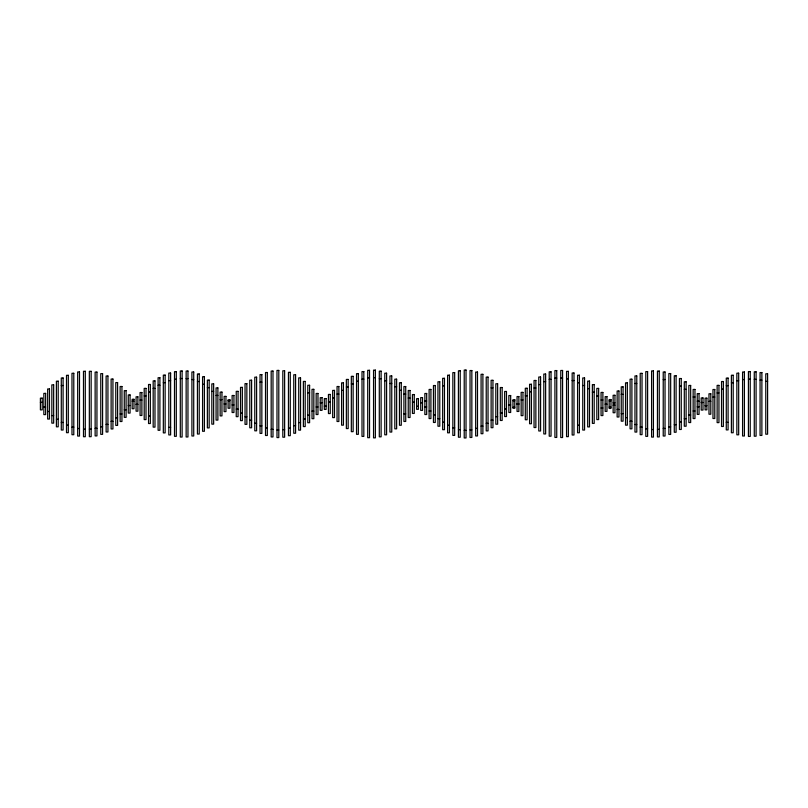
<?xml version="1.0" encoding="UTF-8"?>
<svg xmlns="http://www.w3.org/2000/svg" width="808" height="808" viewBox="0 0 808 808"><rect width="100%" height="100%" fill="white"/><g stroke="black" fill="none" stroke-linecap="round" stroke-linejoin="round"><path stroke-width="1.21" d="M373.549 377.679L375.366 377.679M367.711 377.871L369.529 377.871M554.924 378.124L556.742 378.124M560.772 378.023L562.58 378.023M180.295 378.518L182.113 378.518M186.143 378.588L187.961 378.588M379.295 378.72L381.113 378.72M566.549 378.901L568.367 378.901M748.42 379.134L750.238 379.134M174.498 379.235L176.306 379.235M362.004 379.154L363.822 379.154M549.218 379.366L551.036 379.366M754.268 379.356L756.086 379.356M191.91 379.558L193.728 379.558M663.227 379.548L665.035 379.548M742.582 379.558L744.4 379.558M760.065 380.124L761.883 380.124M168.811 380.629L170.629 380.629M572.165 380.548L573.983 380.548M384.78 380.75L386.598 380.75M736.856 380.74L738.674 380.74M356.54 381.224L358.348 381.224M765.782 381.366L767.6 381.366M197.425 381.517L199.233 381.517M543.814 381.608L545.632 381.608M260.035 382.144L261.853 382.144M163.327 382.659L165.135 382.659M577.568 382.78L579.386 382.78M731.391 382.8L733.199 382.8M389.951 383.497L391.759 383.497M634.967 383.487L636.785 383.487M351.329 383.891L353.136 383.891M202.576 384.285L204.384 384.285M538.774 384.568L540.582 384.568M158.095 385.275L159.903 385.275M61.287 385.527L63.095 385.527M582.75 385.507L584.568 385.507M726.281 385.648L728.089 385.648M442.653 385.85L444.471 385.85M679.447 386.072L681.255 386.072M394.829 386.729L396.637 386.729M346.359 386.981L348.167 386.981M207.363 387.648L209.171 387.648M491.123 387.85L492.941 387.85M534.048 388.022L535.866 388.022M153.167 388.426L154.984 388.426M587.689 388.648L589.497 388.648M721.544 389.092L723.362 389.092M684.295 389.335L686.113 389.335M341.602 390.395L343.42 390.395M399.465 390.304L401.273 390.304M211.837 391.415L213.645 391.415M529.583 391.809L531.401 391.809M148.551 392.021L150.359 392.021M592.375 392.163L594.183 392.163M307.787 392.829L309.595 392.829M717.13 392.93L718.948 392.93M337.047 394.062L338.865 394.062M403.919 394.102L405.727 394.102M621.251 394.385L623.069 394.385M216.069 395.455L217.887 395.455M525.301 395.799L527.119 395.799M144.198 395.94L146.016 395.94M596.819 395.96L598.637 395.96M693.143 396.991L694.961 396.991M712.969 397.051L714.787 397.051M332.664 397.95L334.482 397.95M408.232 398.051L410.04 398.051M220.14 399.657L221.958 399.657M521.15 399.92L522.958 399.92M601.061 399.99L602.879 399.99M140.067 400.081L141.885 400.081M228.098 400.687L229.916 400.687M512.969 400.748L514.787 400.748M424.867 401.031L426.685 401.031M609.161 400.889L610.979 400.889M132.169 401.172L133.987 401.172M697.233 401.182L699.041 401.182M708.98 401.334L710.798 401.334M328.442 401.99L330.25 401.99M412.434 402.121L414.251 402.121M40.4 402.323L42.218 402.323M701.192 402.505L703 402.505M320.231 402.788L322.049 402.788M420.705 402.849L422.523 402.849M613.141 402.818L614.949 402.818M224.129 403.95L225.947 403.95M517.049 403.899L518.867 403.899M517.049 404.101L518.867 404.101M605.162 404.172L606.97 404.172M136.077 404.374L137.895 404.374M232.118 404.949L233.936 404.949M508.858 404.909L510.676 404.909M613.141 405.182L614.949 405.182M128.26 405.525L130.068 405.525M705.081 405.697L706.899 405.697M324.311 406.141L326.119 406.141M416.585 406.252L418.392 406.252M697.233 406.818L699.041 406.818M43.844 407.06L45.652 407.06M316.15 406.979L317.968 406.979M424.867 406.969L426.685 406.969M512.969 407.252L514.787 407.252M609.161 407.111L610.979 407.111M601.061 408.01L602.879 408.01M236.239 409.101L238.057 409.101M504.657 408.979L506.475 408.979M617.14 409.454L618.958 409.454M124.27 409.808L126.088 409.808M312.019 411.131L313.827 411.131M429.109 411.009L430.916 411.009M693.143 411.009L694.961 411.009M47.662 411.494L49.47 411.494M500.324 412.918L502.142 412.918M240.531 413.08L242.349 413.08M621.251 413.615L623.069 413.615M120.139 413.949L121.947 413.949M403.919 413.898L405.727 413.898M433.452 414.918L435.27 414.918M688.85 414.989L690.668 414.989M307.787 415.171L309.595 415.171M51.843 415.575L53.661 415.575M148.551 415.979L150.359 415.979M495.819 416.655L497.637 416.655M245.036 416.817L246.854 416.817M625.543 417.605L627.351 417.605M115.776 417.857L117.594 417.857M437.956 418.665L439.774 418.665M684.295 418.665L686.113 418.665M303.374 419.019L305.192 419.019M56.398 419.261L58.206 419.261M491.123 420.15L492.941 420.15M249.793 420.231L251.601 420.231M111.12 421.392L112.938 421.392M630.089 421.281L631.906 421.281M679.447 421.928L681.255 421.928M442.653 422.15L444.471 422.15M726.281 422.352L728.089 422.352M61.287 422.473L63.095 422.473M298.728 422.574L300.546 422.574M254.793 423.261L256.611 423.261M486.224 423.341L488.032 423.341M106.121 424.432L107.939 424.432M634.967 424.513L636.785 424.513M674.286 424.695L676.094 424.695M66.498 425.129L68.306 425.129M447.612 425.261L449.42 425.261M577.568 425.22L579.386 425.22M293.769 425.675L295.587 425.675M260.035 425.856L261.853 425.856M481.083 426.129L482.891 426.129M100.768 426.796L102.586 426.796M668.862 426.876L670.67 426.876M640.209 427.099L642.027 427.099M71.983 427.159L73.791 427.159M168.811 427.371L170.629 427.371M265.509 427.937L267.317 427.937M452.854 427.846L454.672 427.846M288.456 428.129L290.274 428.129M95.132 428.351L96.95 428.351M475.68 428.392L477.498 428.392M663.227 428.452L665.035 428.452M77.669 428.513L79.487 428.513M645.804 428.816L647.612 428.816M89.335 429.129L91.153 429.129M83.487 429.169L85.294 429.169M271.175 429.391L272.983 429.391M657.449 429.371L659.257 429.371M651.601 429.533L653.42 429.533M282.82 429.654L284.628 429.654M458.419 429.654L460.227 429.654M470.034 429.896L471.852 429.896M276.982 430.028L278.8 430.028M464.216 430.401L466.024 430.401M466.024 370.044L464.216 370.044L464.216 437.956L466.024 437.956L466.024 370.044M375.366 370.125L373.549 370.125L373.549 437.875L375.366 437.875L375.366 370.125M369.529 370.316L367.711 370.316L367.711 437.684L369.529 437.684L369.529 370.316M278.8 370.418L276.982 370.418L276.982 437.582L278.8 437.582L278.8 370.418M471.852 370.539L470.034 370.539L470.034 437.461L471.852 437.461L471.852 370.539M562.58 370.468L560.772 370.468L560.772 437.532L562.58 437.532L562.58 370.468M556.742 370.569L554.924 370.569L554.924 437.431L556.742 437.431L556.742 370.569M284.628 370.791L282.82 370.791L282.82 437.209L284.628 437.209L284.628 370.791M460.227 370.781L458.419 370.781L458.419 437.219L460.227 437.219L460.227 370.781M182.113 370.963L180.295 370.963L180.295 437.037L182.113 437.037L182.113 370.963M187.961 371.024L186.143 371.024L186.143 436.976L187.961 436.976L187.961 371.024M272.983 371.054L271.175 371.054L271.175 436.946L272.983 436.946L272.983 371.054M653.42 370.912L651.601 370.912L651.601 437.088L653.42 437.088L653.42 370.912M381.113 371.165L379.295 371.165L379.295 436.835L381.113 436.835L381.113 371.165M659.257 371.074L657.449 371.074L657.449 436.926L659.257 436.926L659.257 371.074M85.294 371.276L83.487 371.276L83.487 436.724L85.294 436.724L85.294 371.276M91.153 371.316L89.335 371.316L89.335 436.684L91.153 436.684L91.153 371.316M568.367 371.347L566.549 371.347L566.549 436.653L568.367 436.653L568.367 371.347M176.306 371.68L174.498 371.68L174.498 436.32L176.306 436.32L176.306 371.68M363.822 371.599L362.004 371.599L362.004 436.401L363.822 436.401L363.822 371.599M647.612 371.63L645.804 371.63L645.804 436.37L647.612 436.37L647.612 371.63M750.238 371.579L748.42 371.579L748.42 436.421L750.238 436.421L750.238 371.579M551.036 371.811L549.218 371.811L549.218 436.189L551.036 436.189L551.036 371.811M756.086 371.801L754.268 371.801L754.268 436.199L756.086 436.199L756.086 371.801M79.487 371.933L77.669 371.933L77.669 436.067L79.487 436.067L79.487 371.933M193.728 372.003L191.91 372.003L191.91 435.997L193.728 435.997L193.728 372.003M477.498 372.054L475.68 372.054L475.68 435.946L477.498 435.946L477.498 372.054M665.035 371.983L663.227 371.983L663.227 436.017L665.035 436.017L665.035 371.983M744.4 372.003L742.582 372.003L742.582 435.997L744.4 435.997L744.4 372.003M96.95 372.094L95.132 372.094L95.132 435.906L96.95 435.906L96.95 372.094M290.274 372.316L288.456 372.316L288.456 435.684L290.274 435.684L290.274 372.316M267.317 372.508L265.509 372.508L265.509 435.492L267.317 435.492L267.317 372.508M761.883 372.569L760.065 372.569L760.065 435.431L761.883 435.431L761.883 372.569M454.672 372.599L452.854 372.599L452.854 435.401L454.672 435.401L454.672 372.599M170.629 373.074L168.811 373.074L168.811 434.926L170.629 434.926L170.629 373.074M573.983 372.993L572.165 372.993L572.165 435.007L573.983 435.007L573.983 372.993M386.598 373.195L384.78 373.195L384.78 434.805L386.598 434.805L386.598 373.195M738.674 373.185L736.856 373.185L736.856 434.815L738.674 434.815L738.674 373.185M73.791 373.286L71.983 373.286L71.983 434.714L73.791 434.714L73.791 373.286M642.027 373.346L640.209 373.346L640.209 434.654L642.027 434.654L642.027 373.346M670.67 373.569L668.862 373.569L668.862 434.431L670.67 434.431L670.67 373.569M102.586 373.649L100.768 373.649L100.768 434.351L102.586 434.351L102.586 373.649M358.348 373.67L356.54 373.67L356.54 434.33L358.348 434.33L358.348 373.67M767.6 373.811L765.782 373.811L765.782 434.189L767.6 434.189L767.6 373.811M199.233 373.963L197.425 373.963L197.425 434.037L199.233 434.037L199.233 373.963M545.632 374.054L543.814 374.054L543.814 433.946L545.632 433.946L545.632 374.054M482.891 374.306L481.083 374.306L481.083 433.694L482.891 433.694L482.891 374.306M261.853 374.589L260.035 374.589L260.035 433.411L261.853 433.411L261.853 374.589M295.587 374.771L293.769 374.771L293.769 433.229L295.587 433.229L295.587 374.771M165.135 375.104L163.327 375.104L163.327 432.896L165.135 432.896L165.135 375.104M449.42 375.175L447.612 375.175L447.612 432.825L449.42 432.825L449.42 375.175M579.386 375.225L577.568 375.225L577.568 432.775L579.386 432.775L579.386 375.225M733.199 375.245L731.391 375.245L731.391 432.755L733.199 432.755L733.199 375.245M68.306 375.316L66.498 375.316L66.498 432.684L68.306 432.684L68.306 375.316M676.094 375.75L674.286 375.75L674.286 432.25L676.094 432.25L676.094 375.75M391.759 375.942L389.951 375.942L389.951 432.058L391.759 432.058L391.759 375.942M636.785 375.932L634.967 375.932L634.967 432.068L636.785 432.068L636.785 375.932M107.939 376.013L106.121 376.013L106.121 431.987L107.939 431.987L107.939 376.013M353.136 376.336L351.329 376.336L351.329 431.664L353.136 431.664L353.136 376.336M204.384 376.73L202.576 376.73L202.576 431.27L204.384 431.27L204.384 376.73M488.032 377.104L486.224 377.104L486.224 430.896L488.032 430.896L488.032 377.104M540.582 377.013L538.774 377.013L538.774 430.987L540.582 430.987L540.582 377.013M256.611 377.185L254.793 377.185L254.793 430.816L256.611 430.816L256.611 377.185M159.903 377.72L158.095 377.72L158.095 430.28L159.903 430.28L159.903 377.72M300.546 377.871L298.728 377.871L298.728 430.129L300.546 430.129L300.546 377.871M584.568 377.952L582.75 377.952L582.75 430.048L584.568 430.048L584.568 377.952M63.095 377.972L61.287 377.972L61.287 430.028L63.095 430.028L63.095 377.972M728.089 378.094L726.281 378.094L726.281 429.906L728.089 429.906L728.089 378.094M444.471 378.296L442.653 378.296L442.653 429.704L444.471 429.704L444.471 378.296M681.255 378.518L679.447 378.518L679.447 429.482L681.255 429.482L681.255 378.518M112.938 379.043L111.12 379.043L111.12 428.957L112.938 428.957L112.938 379.043M396.637 379.174L394.829 379.174L394.829 428.826L396.637 428.826L396.637 379.174M631.906 379.164L630.089 379.164L630.089 428.836L631.906 428.836L631.906 379.164M348.167 379.427L346.359 379.427L346.359 428.573L348.167 428.573L348.167 379.427M209.171 380.093L207.363 380.093L207.363 427.907L209.171 427.907L209.171 380.093M251.601 380.214L249.793 380.214L249.793 427.786L251.601 427.786L251.601 380.214M492.941 380.295L491.123 380.295L491.123 427.705L492.941 427.705L492.941 380.295M535.866 380.467L534.048 380.467L534.048 427.533L535.866 427.533L535.866 380.467M154.984 380.871L153.167 380.871L153.167 427.129L154.984 427.129L154.984 380.871M589.497 381.093L587.689 381.093L587.689 426.907L589.497 426.907L589.497 381.093M58.206 381.184L56.398 381.184L56.398 426.816L58.206 426.816L58.206 381.184M305.192 381.426L303.374 381.426L303.374 426.574L305.192 426.574L305.192 381.426M723.362 381.527L721.544 381.527L721.544 426.473L723.362 426.473L723.362 381.527M439.774 381.78L437.956 381.78L437.956 426.22L439.774 426.22L439.774 381.78M686.113 381.78L684.295 381.78L684.295 426.22L686.113 426.22L686.113 381.78M117.594 382.588L115.776 382.588L115.776 425.412L117.594 425.412L117.594 382.588M343.42 382.841L341.602 382.841L341.602 425.159L343.42 425.159L343.42 382.841M401.273 382.739L399.465 382.739L399.465 425.261L401.273 425.261L401.273 382.739M627.351 382.841L625.543 382.841L625.543 425.159L627.351 425.159L627.351 382.841M246.854 383.628L245.036 383.628L245.036 424.372L246.854 424.372L246.854 383.628M213.645 383.861L211.837 383.861L211.837 424.139L213.645 424.139L213.645 383.861M497.637 383.79L495.819 383.79L495.819 424.21L497.637 424.21L497.637 383.79M531.401 384.255L529.583 384.255L529.583 423.745L531.401 423.745L531.401 384.255M150.359 384.467L148.551 384.467L148.551 423.533L150.359 423.533L150.359 384.467M594.183 384.598L592.375 384.598L592.375 423.402L594.183 423.402L594.183 384.598M53.661 384.861L51.843 384.861L51.843 423.139L53.661 423.139L53.661 384.861M309.595 385.275L307.787 385.275L307.787 422.725L309.595 422.725L309.595 385.275M435.27 385.527L433.452 385.527L433.452 422.473L435.27 422.473L435.27 385.527M690.668 385.456L688.85 385.456L688.85 422.544L690.668 422.544L690.668 385.456M718.948 385.376L717.13 385.376L717.13 422.624L718.948 422.624L718.948 385.376M121.947 386.497L120.139 386.497L120.139 421.503L121.947 421.503L121.947 386.497M338.865 386.507L337.047 386.507L337.047 421.493L338.865 421.493L338.865 386.507M405.727 386.547L403.919 386.547L403.919 421.453L405.727 421.453L405.727 386.547M623.069 386.83L621.251 386.83L621.251 421.17L623.069 421.17L623.069 386.83M242.349 387.365L240.531 387.365L240.531 420.635L242.349 420.635L242.349 387.365M502.142 387.527L500.324 387.527L500.324 420.473L502.142 420.473L502.142 387.527M217.887 387.901L216.069 387.901L216.069 420.099L217.887 420.099L217.887 387.901M146.016 388.385L144.198 388.385L144.198 419.615L146.016 419.615L146.016 388.385M527.119 388.244L525.301 388.244L525.301 419.756L527.119 419.756L527.119 388.244M598.637 388.406L596.819 388.406L596.819 419.594L598.637 419.594L598.637 388.406M49.47 388.951L47.662 388.951L47.662 419.049L49.47 419.049L49.47 388.951M313.827 389.315L312.019 389.315L312.019 418.685L313.827 418.685L313.827 389.315M430.916 389.436L429.109 389.436L429.109 418.564L430.916 418.564L430.916 389.436M694.961 389.436L693.143 389.436L693.143 418.564L694.961 418.564L694.961 389.436M714.787 389.496L712.969 389.496L712.969 418.504L714.787 418.504L714.787 389.496M334.482 390.395L332.664 390.395L332.664 417.605L334.482 417.605L334.482 390.395M410.04 390.496L408.232 390.496L408.232 417.504L410.04 417.504L410.04 390.496M126.088 390.638L124.27 390.638L124.27 417.362L126.088 417.362L126.088 390.638M618.958 390.991L617.14 390.991L617.14 417.009L618.958 417.009L618.958 390.991M238.057 391.345L236.239 391.345L236.239 416.655L238.057 416.655L238.057 391.345M506.475 391.456L504.657 391.456L504.657 416.544L506.475 416.544L506.475 391.456M221.958 392.102L220.14 392.102L220.14 415.898L221.958 415.898L221.958 392.102M522.958 392.365L521.15 392.365L521.15 415.635L522.958 415.635L522.958 392.365M602.879 392.435L601.061 392.435L601.061 415.565L602.879 415.565L602.879 392.435M141.885 392.526L140.067 392.526L140.067 415.474L141.885 415.474L141.885 392.526M45.652 393.385L43.844 393.385L43.844 414.615L45.652 414.615L45.652 393.385M317.968 393.466L316.15 393.466L316.15 414.534L317.968 414.534L317.968 393.466M426.685 393.476L424.867 393.476L424.867 414.524L426.685 414.524L426.685 393.476M699.041 393.617L697.233 393.617L697.233 414.383L699.041 414.383L699.041 393.617M710.798 393.779L708.98 393.779L708.98 414.221L710.798 414.221L710.798 393.779M330.25 394.435L328.442 394.435L328.442 413.565L330.25 413.565L330.25 394.435M414.251 394.567L412.434 394.567L412.434 413.433L414.251 413.433L414.251 394.567M130.068 394.92L128.26 394.92L128.26 413.08L130.068 413.08L130.068 394.92M614.949 395.264L613.141 395.264L613.141 412.736L614.949 412.736L614.949 395.264M233.936 395.496L232.118 395.496L232.118 412.504L233.936 412.504L233.936 395.496M510.676 395.536L508.858 395.536L508.858 412.464L510.676 412.464L510.676 395.536M225.947 396.385L224.129 396.385L224.129 411.615L225.947 411.615L225.947 396.385M518.867 396.546L517.049 396.546L517.049 411.454L518.867 411.454L518.867 396.546M606.97 396.617L605.162 396.617L605.162 411.383L606.97 411.383L606.97 396.617M137.895 396.809L136.077 396.809L136.077 411.191L137.895 411.191L137.895 396.809M322.049 397.657L320.231 397.657L320.231 410.343L322.049 410.343L322.049 397.657M422.523 397.597L420.705 397.597L420.705 410.403L422.523 410.403L422.523 397.597M703 397.93L701.192 397.93L701.192 410.07L703 410.07L703 397.93M42.218 398.122L40.4 398.122L40.4 409.878L42.218 409.878L42.218 398.122M706.899 398.142L705.081 398.142L705.081 409.858L706.899 409.858L706.899 398.142M326.119 398.586L324.311 398.586L324.311 409.414L326.119 409.414L326.119 398.586M418.392 398.697L416.585 398.697L416.585 409.303L418.392 409.303L418.392 398.697M133.987 399.273L132.169 399.273L132.169 408.727L133.987 408.727L133.987 399.273M610.979 399.556L609.161 399.556L609.161 408.444L610.979 408.444L610.979 399.556M229.916 399.758L228.098 399.758L228.098 408.242L229.916 408.242L229.916 399.758M514.787 399.697L512.969 399.697L512.969 408.303L514.787 408.303L514.787 399.697"/></g></svg>
